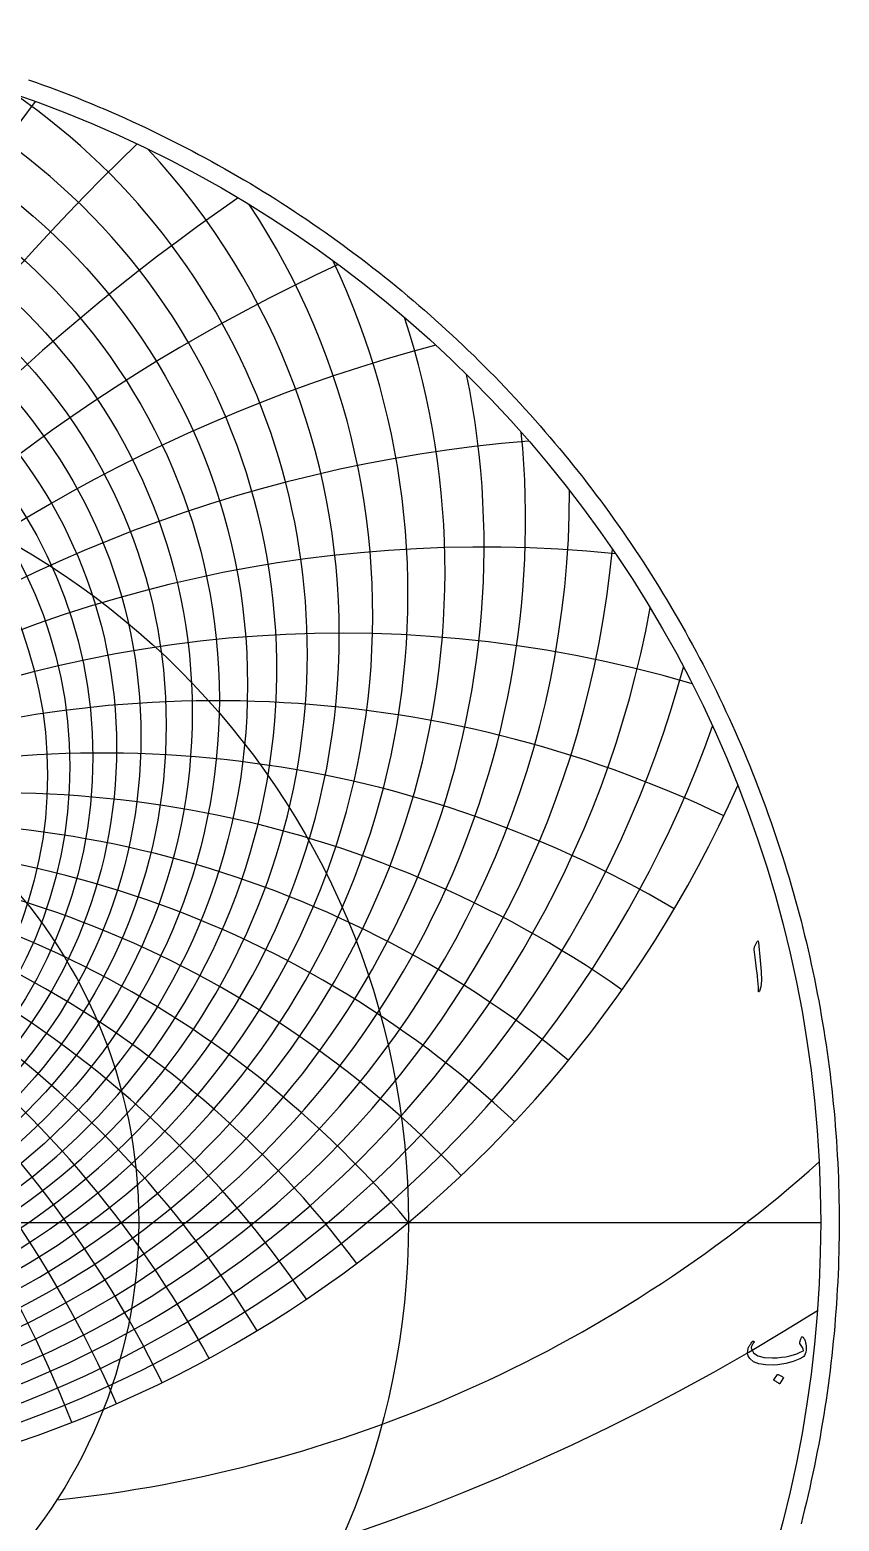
# Model space of a CAD drawing. Header units: millimetres. Extents: x -128 to 128, y -128 to 131.
# Drawn here: x 42.5 to 128, y -31.6 to 126 of the extents above; entities that cross this region are included whole.
import ezdxf

# ---------------------------------------------------------------- set-up
doc = ezdxf.new("R2010")
doc.units = ezdxf.units.MM
for name, color, linetype in [('CUT_OUTER', 1, 'Continuous'), ('ENGRAVE', 7, 'Continuous'), ('ENGRAVE_FINE', 8, 'Continuous'), ('TEXT', 5, 'Continuous')]:
    doc.layers.add(name, color=color, linetype=linetype)

msp = doc.modelspace()

# ---------------------------------------------------------------- linework, layer by layer
at = {"layer": 'CUT_OUTER'}
msp.add_lwpolyline([(42.3651, 120.7328), (43.1051, 120.4706), (43.8434, 120.2038), (44.5802, 119.9325), (45.3152, 119.6567), (46.0486, 119.3764), (46.7802, 119.0916), (47.51, 118.8024), (48.2381, 118.5086), (48.9643, 118.2104), (49.6887, 117.9077), (50.4113, 117.6006), (51.1319, 117.2891), (51.8506, 116.9731), (52.5674, 116.6528), (53.2822, 116.328), (53.9949, 115.9989), (54.7057, 115.6654), (55.4144, 115.3276), (56.1209, 114.9854), (56.8254, 114.6389), (57.5278, 114.288), (58.2279, 113.9329), (58.9259, 113.5735), (59.6217, 113.2098), (60.3152, 112.8418), (61.0065, 112.4696), (61.6954, 112.0932), (62.382, 111.7125), (63.0663, 111.3276), (63.7482, 110.9386), (64.4277, 110.5453), (65.1048, 110.1479), (65.7794, 109.7464), (66.4516, 109.3407), (67.1212, 108.9309), (67.7884, 108.517), (68.4529, 108.099), (69.1149, 107.677), (69.7743, 107.2509), (70.4311, 106.8207), (71.0852, 106.3865), (71.7366, 105.9484), (72.3854, 105.5062), (73.0314, 105.0601), (73.6747, 104.61), (74.3151, 104.1559), (74.9528, 103.698), (75.5877, 103.2361), (76.2197, 102.7704), (76.8489, 102.3008), (77.4751, 101.8273), (78.0985, 101.35), (78.7189, 100.8689), (79.3363, 100.384), (79.9508, 99.8953), (80.5622, 99.4029), (81.1706, 98.9067), (81.776, 98.4068), (82.3782, 97.9032), (82.9774, 97.3958), (83.5735, 96.8849), (84.1664, 96.3703), (84.7561, 95.852), (85.3426, 95.3301), (85.926, 94.8047), (86.5061, 94.2757), (87.0829, 93.7431), (87.6565, 93.207), (88.2267, 92.6674), (88.7936, 92.1243), (89.3572, 91.5778), (89.9175, 91.0277), (90.4743, 90.4743), (91.0277, 89.9175), (91.5778, 89.3572), (92.1243, 88.7936), (92.6674, 88.2267), (93.207, 87.6565), (93.7431, 87.0829), (94.2757, 86.5061), (94.8047, 85.926), (95.3301, 85.3426), (95.852, 84.7561), (96.3703, 84.1664), (96.8849, 83.5735), (97.3958, 82.9774), (97.9032, 82.3782), (98.4068, 81.776), (98.9067, 81.1706), (99.4029, 80.5622), (99.8953, 79.9508), (100.384, 79.3363), (100.8689, 78.7189), (101.35, 78.0985), (101.8273, 77.4751), (102.3008, 76.8489), (102.7704, 76.2197), (103.2361, 75.5877), (103.698, 74.9528), (104.1559, 74.3151), (104.61, 73.6747), (105.0601, 73.0314), (105.5062, 72.3854), (105.9484, 71.7366), (106.3865, 71.0852), (106.8207, 70.4311), (107.2509, 69.7743), (107.677, 69.1149), (108.099, 68.4529), (108.517, 67.7884), (108.9309, 67.1212), (109.3407, 66.4516), (109.7464, 65.7794), (110.1479, 65.1048), (110.5453, 64.4277), (110.9386, 63.7482), (111.3276, 63.0663), (111.7125, 62.382), (112.0932, 61.6954), (112.4696, 61.0065), (112.8418, 60.3152), (113.2098, 59.6217), (113.5735, 58.9259), (113.9329, 58.2279), (114.288, 57.5278), (114.6389, 56.8254), (114.9854, 56.1209), (115.3276, 55.4144), (115.6654, 54.7057), (115.9989, 53.9949), (116.328, 53.2822), (116.6528, 52.5674), (116.9731, 51.8506), (117.2891, 51.1319), (117.6006, 50.4113), (117.9077, 49.6887), (118.2104, 48.9643), (118.5086, 48.2381), (118.8024, 47.51), (119.0916, 46.7802), (119.3764, 46.0486), (119.6567, 45.3152), (119.9325, 44.5802), (120.2038, 43.8434), (120.4706, 43.1051), (120.7328, 42.3651), (120.9905, 41.6235), (121.2436, 40.8803), (121.4921, 40.1356), (121.7361, 39.3894), (121.9755, 38.6417), (122.2103, 37.8925), (122.4405, 37.1419), (122.6661, 36.3899), (122.8871, 35.6366), (123.1034, 34.8819), (123.3151, 34.1259), (123.5222, 33.3686), (123.7246, 32.6101), (123.9224, 31.8503), (124.1155, 31.0893), (124.3039, 30.3272), (124.4877, 29.5639), (124.6667, 28.7995), (124.8411, 28.034), (125.0108, 27.2675), (125.1757, 26.4999), (125.336, 25.7313), (125.4915, 24.9618), (125.6423, 24.1913), (125.7883, 23.42), (125.9297, 22.6477), (126.0663, 21.8746), (126.1981, 21.1006), (126.3252, 20.3259), (126.4476, 19.5504), (126.5651, 18.7742), (126.6779, 17.9972), (126.786, 17.2196), (126.8893, 16.4413), (126.9878, 15.6624), (127.0815, 14.883), (127.1704, 14.1029), (127.2545, 13.3224), (127.3339, 12.5413), (127.4084, 11.7598), (127.4782, 10.9778), (127.5432, 10.1954), (127.6033, 9.4126), (127.6587, 8.6294), (127.7092, 7.846), (127.755, 7.0622), (127.7959, 6.2782), (127.832, 5.4939), (127.8633, 4.7095), (127.8898, 3.9248), (127.9115, 3.1401), (127.9283, 2.3551), (127.9404, 1.5701), (127.9476, 0.7851), (127.95, 0), (127.9476, -0.7851), (127.9404, -1.5701), (127.9283, -2.3551), (127.9115, -3.1401), (127.8898, -3.9248), (127.8633, -4.7095), (127.832, -5.4939), (127.7959, -6.2782), (127.755, -7.0622), (127.7092, -7.846), (127.6587, -8.6294), (127.6033, -9.4126), (127.5432, -10.1954), (127.4782, -10.9778), (127.4084, -11.7598), (127.3339, -12.5413), (127.2545, -13.3224), (127.1704, -14.1029), (127.0815, -14.883), (126.9878, -15.6624), (126.8893, -16.4413), (126.786, -17.2196), (126.6779, -17.9972), (126.5651, -18.7742), (126.4476, -19.5504), (126.3252, -20.3259), (126.1981, -21.1006), (126.0663, -21.8746), (125.9297, -22.6477), (125.7883, -23.42), (125.6423, -24.1913), (125.4915, -24.9618), (125.336, -25.7313), (125.1757, -26.4999), (125.0108, -27.2675), (124.8411, -28.034), (124.6667, -28.7995), (124.4877, -29.5639), (124.3039, -30.3272), (124.1155, -31.0893), (123.9224, -31.8503)], dxfattribs=at)
at = {"layer": 'ENGRAVE'}
msp.add_lwpolyline([(-126, 0), (126, 0)], dxfattribs=at)
for centre, radius in [((0, 0), 126), ((0, 55.2876), 62.5035), ((0, 49.1469), 49.1469), ((0, 0), 82.4783), ((0, 0), 53.9894)]:
    msp.add_circle(centre, radius, dxfattribs=at)
for centre, radius, start, end in [((0, 64.1567), 78.6998, 146.549947, 33.450053), ((0, 77.3876), 99.4876, 180.039534, 359.960466), ((0, 98.2938), 128.3134, 203.97548, 336.02452), ((0, -69.2075), 107.6677, 40, 140), ((0, -69.2075), 107.6677, 40, 140), ((30.3087, 113.1137), 143.2341, 276.018696, 311.831683)]:
    msp.add_arc(centre, radius, start, end, dxfattribs=at)
at = {"layer": 'ENGRAVE_FINE'}
for centre, radius in [((0, 56.8051), 65.4739), ((0, 53.8771), 59.6445), ((0, 52.5649), 56.8874), ((0, 51.3436), 54.2238), ((0, 50.2063), 51.6459), ((0, 48.16), 46.7204), ((0, 47.2408), 44.3606)]:
    msp.add_circle(centre, radius, dxfattribs=at)
for centre, radius, start, end in [((0, 58.4392), 68.5662, 104.474496, 75.525504), ((0, 60.2006), 71.7922, 124.801633, 55.198367), ((295.8147, -69.2075), 314.7994, 143.414309, 172.655841), ((295.8147, -69.2075), 314.7994, 143.414309, 172.655841), ((230.8942, -69.2075), 254.7636, 134.037906, 170.773567), ((230.8942, -69.2075), 254.7636, 134.037906, 170.773567), ((0, 62.1018), 75.1651, 136.97823, 43.02177), ((186.486, -69.2075), 215.3355, 124.507018, 168.859628), ((186.486, -69.2075), 215.3355, 124.507018, 168.859628), ((0, 66.3813), 82.4134, 154.69046, 25.30954), ((153.7655, -69.2075), 187.713, 114.791136, 166.906822), ((153.7655, -69.2075), 187.713, 114.791136, 166.906822), ((0, 68.7939), 86.3252, 161.893034, 18.106966), ((128.3134, -69.2075), 167.5013, 104.862362, 164.907439), ((128.3134, -69.2075), 167.5013, 104.862362, 164.907439), ((0, 71.4156), 90.4572, 168.420935, 11.579065), ((0, 74.2707), 94.8348, 174.434401, 5.565599), ((107.6677, -69.2075), 152.2652, 94.698483, 162.853147), ((107.6677, -69.2075), 152.2652, 94.698483, 162.853147), ((0, 80.7995), 104.4497, 185.310853, 354.689147), ((90.344, -69.2075), 140.5502, 84.288008, 160.73486), ((90.344, -69.2075), 140.5502, 84.288008, 160.73486), ((0, 84.5452), 109.7614, 190.30301, 349.69699), ((-75.3898, -69.2075), 131.438, 21.457412, 106.362162), ((-75.3898, -69.2075), 131.438, 21.457412, 106.362162), ((75.3898, -69.2075), 131.438, 73.637838, 158.542588), ((75.3898, -69.2075), 131.438, 73.637838, 158.542588), ((0, 88.671), 115.4698, 195.057441, 344.942559), ((-62.162, -69.2075), 124.324, 23.734738, 115.544112), ((-62.162, -69.2075), 124.324, 23.734738, 115.544112), ((62.162, -69.2075), 124.324, 64.455888, 156.265262), ((62.162, -69.2075), 124.324, 64.455888, 156.265262), ((0, 93.2318), 121.6314, 199.606392, 340.393608), ((-50.2063, -69.2075), 118.7982, 26.109467, 120.519718), ((-50.2063, -69.2075), 118.7982, 26.109467, 120.519718), ((50.2063, -69.2075), 118.7982, 59.480282, 153.890533), ((50.2063, -69.2075), 118.7982, 59.480282, 153.890533), ((-39.1878, -69.2075), 114.5776, 28.59547, 125.068875), ((-39.1878, -69.2075), 114.5776, 28.59547, 125.068875), ((39.1878, -69.2075), 114.5776, 54.931125, 151.40453), ((39.1878, -69.2075), 114.5776, 54.931125, 151.40453), ((-28.8495, -69.2075), 111.4658, 31.208416, 129.246732), ((-28.8495, -69.2075), 111.4658, 31.208416, 129.246732), ((28.8495, -69.2075), 111.4658, 50.753268, 148.791584), ((28.8495, -69.2075), 111.4658, 50.753268, 148.791584), ((-18.9847, -69.2075), 109.3287, 33.966107, 133.101185), ((-18.9847, -69.2075), 109.3287, 33.966107, 133.101185), ((18.9847, -69.2075), 109.3287, 46.898815, 146.033893), ((18.9847, -69.2075), 109.3287, 46.898815, 146.033893), ((-9.4197, -69.2075), 108.079, 36.888867, 136.673671), ((-9.4197, -69.2075), 108.079, 36.888867, 136.673671), ((9.4197, -69.2075), 108.079, 43.326329, 143.111133), ((9.4197, -69.2075), 108.079, 43.326329, 143.111133), ((0, 189.2977), 235.0162, 237.678517, 302.321483)]:
    msp.add_arc(centre, radius, start, end, dxfattribs=at)
at = {"layer": 'TEXT'}
for points in [[(119.2161, 29.5489), (119.2901, 29.6922), (119.3496, 29.7425), (119.3946, 29.6999), (119.4251, 29.5644), (119.6032, 27.6676), (119.7091, 26.5035), (119.7329, 25.5735), (119.6743, 24.8776), (119.5335, 24.416), (119.5079, 24.3783), (119.4851, 24.358), (119.4653, 24.3551), (119.4483, 24.3696), (119.4348, 24.3923), (119.4251, 24.4218), (119.4193, 24.4581), (119.4174, 24.5012), (119.4174, 24.8365), (119.4019, 25.1922), (119.3709, 25.5681), (119.3245, 25.9644), (119.3143, 26.068), (119.2838, 26.3476), (119.233, 26.8035), (119.1619, 27.4354), (118.9916, 28.8367), (118.9877, 28.9112), (118.9916, 28.9799), (119.0032, 29.0428), (119.0225, 29.0999)], [(124.1381, -12.1395), (124.1901, -12.2048), (124.2378, -12.2769), (124.2811, -12.3557), (124.32, -12.4414), (124.3546, -12.5333), (124.3849, -12.6311), (124.4108, -12.7346), (124.4323, -12.844), (124.4604, -13.0636), (124.4671, -13.2814), (124.4526, -13.4972), (124.4168, -13.7111), (124.3626, -13.9017), (124.2929, -14.0556), (124.2078, -14.1727), (124.1071, -14.253), (123.7878, -14.4219), (123.4491, -14.5724), (123.091, -14.7045), (122.7136, -14.8182), (122.3168, -14.9125), (121.9007, -14.9865), (121.4652, -15.0403), (121.0104, -15.0736), (120.1578, -15.0649), (119.4581, -14.9459), (118.9113, -14.7165), (118.5175, -14.3769), (118.3559, -14.1112), (118.2813, -13.8253), (118.2939, -13.519), (118.3936, -13.1924), (118.4272, -13.122), (118.4662, -13.0501), (118.5104, -12.9768), (118.56, -12.902), (118.615, -12.8258), (118.6752, -12.7482), (118.7408, -12.669), (118.8117, -12.5885), (118.8354, -12.5657), (118.86, -12.5517), (118.8857, -12.5464), (118.9123, -12.5498), (118.9302, -12.5565), (118.9452, -12.5691), (118.9573, -12.5875), (118.9665, -12.6117), (118.9709, -12.6345), (118.9684, -12.6562), (118.9592, -12.677), (118.9433, -12.6969), (118.877, -12.7757), (118.8175, -12.8575), (118.7647, -12.9422), (118.7188, -13.0298), (118.6873, -13.1135), (118.6704, -13.1943), (118.6679, -13.2722), (118.68, -13.3472), (118.922, -13.7851), (119.3768, -14.0924), (120.0446, -14.269), (120.9252, -14.3149), (121.4093, -14.2963), (121.8707, -14.2559), (122.3093, -14.1937), (122.7252, -14.1098), (123.1188, -14.004), (123.4907, -13.8765), (123.8408, -13.7273), (124.1691, -13.5562), (124.1371, -13.3965), (124.0646, -13.2195), (123.9513, -13.0249), (123.7975, -12.813), (123.7926, -12.7927), (123.7936, -12.7549), (123.8004, -12.6998), (123.8129, -12.6272), (123.8163, -12.6199), (123.8188, -12.6136), (123.8202, -12.6083), (123.8207, -12.604), (123.8459, -12.5053), (123.8826, -12.3949), (123.931, -12.273), (123.991, -12.1395), (124.0176, -12.0988), (124.051, -12.0853), (124.0912, -12.0988), (124.1381, -12.1395)], [(121.4362, -16.0801), (121.4459, -16.0704), (121.4594, -16.0646), (121.4768, -16.0627), (121.4981, -16.0646), (121.6486, -16.1256), (121.7904, -16.2001), (121.9234, -16.2882), (122.0478, -16.3898), (122.0599, -16.4053), (122.0652, -16.4207), (122.0638, -16.4362), (122.0555, -16.4517), (121.6917, -17.0401), (121.6781, -17.0541), (121.6607, -17.0575), (121.6394, -17.0503), (121.6142, -17.0324), (121.5925, -17.0169), (121.5581, -16.9936), (121.5112, -16.9627), (121.4517, -16.924), (121.3786, -16.8775), (121.291, -16.8233), (121.1889, -16.7614), (121.0723, -16.6917), (121.0568, -16.6801), (121.0491, -16.6685), (121.0491, -16.6569), (121.0568, -16.6453)]]:
    msp.add_lwpolyline(points, close=True, dxfattribs=at)

doc.saveas('drawing.dxf')
